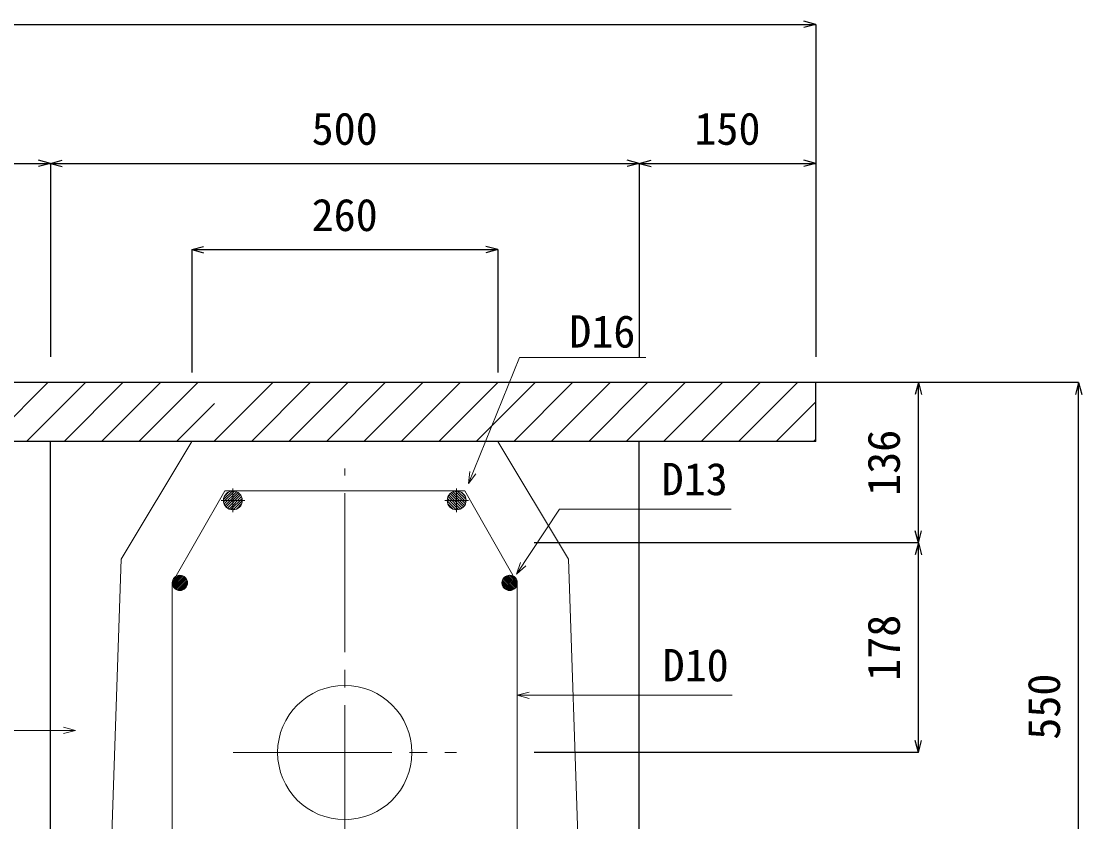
# Model space of a CAD drawing. Units: millimetres, scale not verified. Extents: x -9755 to 16726, y -7413 to 4835.
# Drawn here: x -2387 to -1486, y -5141 to -4462 of the extents above; entities that cross this region are included whole.
import ezdxf
from ezdxf.enums import TextEntityAlignment as Align

# ---------------------------------------------------------------- set-up
doc = ezdxf.new("R2010")
doc.units = ezdxf.units.MM
doc.header["$LTSCALE"] = 15
doc.linetypes.add('CHAIN1', pattern=[8, 5, -1, 1, -1])
doc.linetypes.add('CHAIN2', pattern=[12, 9, -1, 1, -1])
doc.layers.add('0-1_ブロック', color=2, linetype='Continuous', lineweight=18)
doc.layers.add('0-A', color=7, linetype='Continuous', lineweight=18)
for name, color, linetype in [('0-3_鉄筋', 7, 'Continuous'), ('0-5_ｼﾞｮｲﾝﾄ詳細図', 7, 'Continuous'), ('0-6_寸法', 4, 'Continuous')]:
    doc.layers.add(name, color=color, linetype=linetype)
doc.styles.add('ＭＳ ゴシック', font='')
doc.styles.get('ＭＳ ゴシック').set_extended_font_data('MS Gothic')

msp = doc.modelspace()

# ---------------------------------------------------------------- linework, layer by layer
at = {"layer": '0-1_ブロック', "color": 3}
for p, q in [((-2241.81, -4818.69), (-2301.81, -4918.69)), ((-2241.81, -4818.69), (-2301.81, -4918.69)), ((-2241.81, -4818.69), (-2011.81, -4818.69)), ((-2211.81, -4818.69), (-1981.81, -4818.69)), ((-1981.81, -4818.69), (-1921.81, -4918.69)), ((-1921.81, -4918.69), (-1911.81, -5218.69))]:
    msp.add_line(p, q, dxfattribs=at)
at = {"layer": '0-1_ブロック', "color": 7, "linetype": 'CHAIN2'}
for p, q in [((-2111.81, -5177.59), (-2111.81, -4841.54)), ((-2206.71, -5082.69), (-2016.91, -5082.69))]:
    msp.add_line(p, q, dxfattribs=at)
at = {"layer": '0-1_ブロック'}
for p, q in [((-2213.78, -4860.69), (-2258.31, -4938.69)), ((-2214.78, -4867.99), (-2207.51, -4860.72)), ((-2214.7, -4870.03), (-2205.47, -4860.8)), ((-2214.23, -4871.69), (-2203.82, -4861.27)), ((-2213.91, -4865), (-2210.5, -4861.59)), ((-2213.78, -4860.69), (-2009.83, -4860.69)), ((-2213.5, -4873.08), (-2202.42, -4862)), ((-2010.12, -4873.08), (-2021.2, -4862)), ((-2009.39, -4871.69), (-2019.8, -4861.27)), ((-2008.92, -4870.03), (-2018.15, -4860.8)), ((-2008.84, -4867.99), (-2016.11, -4860.72)), ((-2009.71, -4865), (-2013.12, -4861.59)), ((-2009.83, -4860.69), (-1965.31, -4938.69)), ((-2212.56, -4874.26), (-2201.24, -4862.94)), ((-2211.41, -4875.23), (-2200.27, -4864.09)), ((-2210.06, -4876), (-2199.5, -4865.44)), ((-2208.46, -4876.52), (-2198.98, -4867.04)), ((-2206.5, -4876.69), (-2198.82, -4869)), ((-2203.8, -4876.1), (-2199.4, -4871.71)), ((-2017.12, -4876.69), (-2024.8, -4869)), ((-2015.16, -4876.52), (-2024.64, -4867.04)), ((-2019.82, -4876.1), (-2024.22, -4871.71)), ((-2013.56, -4876), (-2024.12, -4865.44)), ((-2012.21, -4875.23), (-2023.35, -4864.09)), ((-2011.06, -4874.26), (-2022.37, -4862.94)), ((-2258.3, -4938.94), (-2251.56, -4932.2)), ((-2258.18, -4937.41), (-2253.1, -4932.32)), ((-2258.14, -4940.19), (-2250.31, -4932.37)), ((-2257.78, -4941.25), (-2249.25, -4932.72)), ((-2257.3, -4942.18), (-2248.32, -4933.21)), ((-2257.09, -4934.9), (-2255.6, -4933.41)), ((-2256.69, -4942.99), (-2247.52, -4933.81)), ((-2255.97, -4943.68), (-2246.82, -4934.53)), ((-1967.65, -4943.68), (-1976.8, -4934.53)), ((-1966.93, -4942.99), (-1976.1, -4933.81)), ((-1966.32, -4942.18), (-1975.3, -4933.21)), ((-1965.83, -4941.25), (-1974.37, -4932.72)), ((-1965.48, -4940.19), (-1973.31, -4932.37)), ((-1965.31, -4938.94), (-1972.06, -4932.2)), ((-1965.44, -4937.41), (-1970.52, -4932.32)), ((-1966.53, -4934.9), (-1968.02, -4933.41)), ((-2258.31, -5168.69), (-2258.31, -4938.69)), ((-2255.15, -4944.27), (-2246.23, -4935.36)), ((-2254.2, -4944.74), (-2245.76, -4936.3)), ((-2253.11, -4945.06), (-2245.44, -4937.39)), ((-2251.83, -4945.19), (-2245.31, -4938.68)), ((-2250.21, -4944.99), (-2245.51, -4940.29)), ((-1971.79, -4945.19), (-1978.31, -4938.68)), ((-1970.51, -4945.06), (-1978.18, -4937.39)), ((-1973.41, -4944.99), (-1978.11, -4940.29)), ((-1969.42, -4944.74), (-1977.85, -4936.3)), ((-1968.47, -4944.27), (-1977.39, -4935.36)), ((-1965.31, -5168.69), (-1965.31, -4938.69))]:
    msp.add_line(p, q, dxfattribs=at)
at = {"layer": '0-1_ブロック', "color": 4, "linetype": 'CHAIN1'}
for p, q in [((-2206.81, -4878.69), (-2206.81, -4858.69)), ((-2016.81, -4878.69), (-2016.81, -4858.69)), ((-2196.81, -4868.69), (-2216.81, -4868.69)), ((-2026.81, -4868.69), (-2006.81, -4868.69))]:
    msp.add_line(p, q, dxfattribs=at)
at = {"layer": '0-1_ブロック', "color": 3}
msp.add_lwpolyline([(-2311.81, -5218.69), (-2301.81, -4918.69), (-2311.81, -5218.69)], dxfattribs=at)
at = {"layer": '0-1_ブロック'}
for centre, radius in [((-2206.81, -4868.69), 8), ((-2016.81, -4868.69), 8), ((-2251.81, -4938.69), 6.5), ((-1971.81, -4938.69), 6.5)]:
    msp.add_circle(centre, radius, dxfattribs=at)
at = {"layer": '0-1_ブロック', "color": 7}
msp.add_circle((-2111.81, -5082.69), 57, dxfattribs=at)
at = {"layer": '0-3_鉄筋'}
for p, q in [((-1711.81, -4768.69), (-2511.81, -4768.69)), ((-2413.82, -4818.69), (-2363.82, -4768.69)), ((-2382, -4818.69), (-2332, -4768.69)), ((-2350.18, -4818.69), (-2300.18, -4768.69)), ((-2318.36, -4818.69), (-2268.36, -4768.69)), ((-2286.54, -4818.69), (-2236.54, -4768.69)), ((-2222.9, -4818.69), (-2172.9, -4768.69)), ((-2191.08, -4818.69), (-2141.08, -4768.69)), ((-2159.26, -4818.69), (-2109.26, -4768.69)), ((-2127.44, -4818.69), (-2077.44, -4768.69)), ((-2095.62, -4818.69), (-2045.62, -4768.69)), ((-2063.8, -4818.69), (-2013.8, -4768.69)), ((-2031.98, -4818.69), (-1981.98, -4768.69)), ((-2000.16, -4818.69), (-1950.16, -4768.69)), ((-1968.34, -4818.69), (-1918.34, -4768.69)), ((-1936.52, -4818.69), (-1886.52, -4768.69)), ((-1904.7, -4818.69), (-1854.7, -4768.69)), ((-1872.88, -4818.69), (-1822.88, -4768.69)), ((-1841.06, -4818.69), (-1791.06, -4768.69)), ((-1809.24, -4818.69), (-1759.24, -4768.69)), ((-1777.42, -4818.69), (-1727.42, -4768.69)), ((-1711.81, -4818.69), (-1711.81, -4768.69)), ((-2254.72, -4818.69), (-2222.45, -4786.42)), ((-1745.6, -4818.69), (-1711.81, -4784.9)), ((-1713.78, -4818.69), (-1711.81, -4816.72)), ((-1711.81, -4818.69), (-2511.81, -4818.69))]:
    msp.add_line(p, q, dxfattribs=at)
at = {"layer": '0-5_ｼﾞｮｲﾝﾄ詳細図'}
for p, q in [((-2361.81, -5318.69), (-2361.81, -4818.69)), ((-1861.81, -5318.69), (-1861.81, -4818.69))]:
    msp.add_line(p, q, dxfattribs=at)
at = {"layer": '0-6_寸法'}
for p, q in [((-2511.81, -4464.65), (-1711.81, -4464.65)), ((-1711.81, -4464.65), (-1721.95, -4461.93)), ((-1711.81, -4464.65), (-1721.95, -4467.37)), ((-1711.81, -4464.65), (-1711.81, -4582.59)), ((-2511.81, -4582.59), (-2361.81, -4582.59)), ((-2361.81, -4582.59), (-2371.95, -4579.87)), ((-2361.81, -4582.59), (-2371.95, -4585.31)), ((-2361.81, -4582.59), (-2351.67, -4579.87)), ((-2361.81, -4582.59), (-2361.81, -4746.94)), ((-2361.81, -4582.59), (-1861.81, -4582.59)), ((-2361.81, -4582.59), (-2351.67, -4585.31)), ((-1861.81, -4582.59), (-1871.95, -4579.87)), ((-1861.81, -4582.59), (-1871.95, -4585.31)), ((-1861.81, -4582.59), (-1851.67, -4579.87)), ((-1861.81, -4582.59), (-1861.81, -4746.94)), ((-1861.81, -4582.59), (-1711.81, -4582.59)), ((-1861.81, -4582.59), (-1851.67, -4585.31)), ((-1711.81, -4582.59), (-1721.95, -4579.87)), ((-1711.81, -4582.59), (-1721.95, -4585.31)), ((-1711.81, -4582.59), (-1711.81, -4746.94)), ((-2241.81, -4655.8), (-2231.67, -4653.08)), ((-1981.81, -4655.8), (-1991.95, -4653.08)), ((-2241.81, -4655.8), (-1981.81, -4655.8)), ((-2241.81, -4655.8), (-2231.67, -4658.51)), ((-2241.81, -4655.8), (-2241.81, -4760.13)), ((-1981.81, -4655.8), (-1991.95, -4658.51)), ((-1981.81, -4655.8), (-1981.81, -4760.13)), ((-1624.74, -4768.69), (-1950.92, -4768.69)), ((-1488.73, -4768.69), (-1834.26, -4768.69)), ((-1624.74, -4768.69), (-1627.46, -4778.83)), ((-1624.74, -4904.69), (-1624.74, -4768.69)), ((-1624.74, -4768.69), (-1622.02, -4778.83)), ((-1488.73, -4768.69), (-1491.45, -4778.83)), ((-1488.73, -5318.69), (-1488.73, -4768.69)), ((-1488.73, -4768.69), (-1486.01, -4778.83)), ((-1624.74, -4904.69), (-1627.46, -4894.55)), ((-1624.74, -4904.69), (-1622.02, -4894.55)), ((-1624.74, -4904.69), (-1950.92, -4904.69)), ((-1624.74, -4904.69), (-1627.46, -4914.83)), ((-1624.74, -5082.69), (-1624.74, -4904.69)), ((-1624.74, -4904.69), (-1622.02, -4914.83)), ((-1624.74, -5082.69), (-1627.46, -5072.55)), ((-1624.74, -5082.69), (-1622.02, -5072.55)), ((-1624.74, -5082.69), (-1950.92, -5082.69))]:
    msp.add_line(p, q, dxfattribs=at)
at = {"layer": '0-A'}
for p, q in [((-2006.85, -4854.45), (-2005.55, -4844.03)), ((-2006.85, -4854.45), (-2000.52, -4846.08)), ((-1965.89, -4931.28), (-1962.57, -4921.32)), ((-1965.89, -4931.28), (-1958.04, -4924.32)), ((-1965.31, -5034.14), (-1955.17, -5031.42)), ((-1965.31, -5034.14), (-1782.95, -5034.14)), ((-1965.31, -5034.14), (-1955.17, -5036.85)), ((-2340.44, -5063.92), (-2350.58, -5061.2))]:
    msp.add_line(p, q, dxfattribs=at)
for points in [[(-2006.85, -4854.45), (-1963.32, -4747.31), (-1856.18, -4747.31)], [(-1965.89, -4931.28), (-1929.49, -4876.15), (-1783.79, -4876.15)], [(-2540.31, -5063.92), (-2340.44, -5063.92), (-2350.58, -5066.64)]]:
    msp.add_lwpolyline(points, dxfattribs=at)

# ---------------------------------------------------------------- texts
at = {"layer": '0-6_寸法', "style": 'ＭＳ ゴシック'}
for s, p in [('500', (-2139.93, -4575.09)), ('150', (-1814.93, -4575.09)), ('260', (-2139.93, -4648.3))]:
    msp.add_text(s, height=27.49, dxfattribs=at).set_placement(p, align=Align.BOTTOM_LEFT)
for s, p in [('136', (-1632.24, -4864.82)), ('178', (-1632.24, -5021.82)), ('550', (-1496.23, -5071.82))]:
    msp.add_text(s, height=27.49, rotation=90, dxfattribs=at).set_placement(p, align=Align.BOTTOM_LEFT)
at = {"layer": '0-A', "color": 4, "style": 'ＭＳ ゴシック'}
for s, p in [('D16', (-1921.16, -4747.21)), ('D13', (-1842.76, -4872.54)), ('D10', (-1841.93, -5030.52))]:
    msp.add_text(s, height=27.49, dxfattribs=at).set_placement(p, align=Align.BOTTOM_LEFT)

doc.saveas('drawing.dxf')
